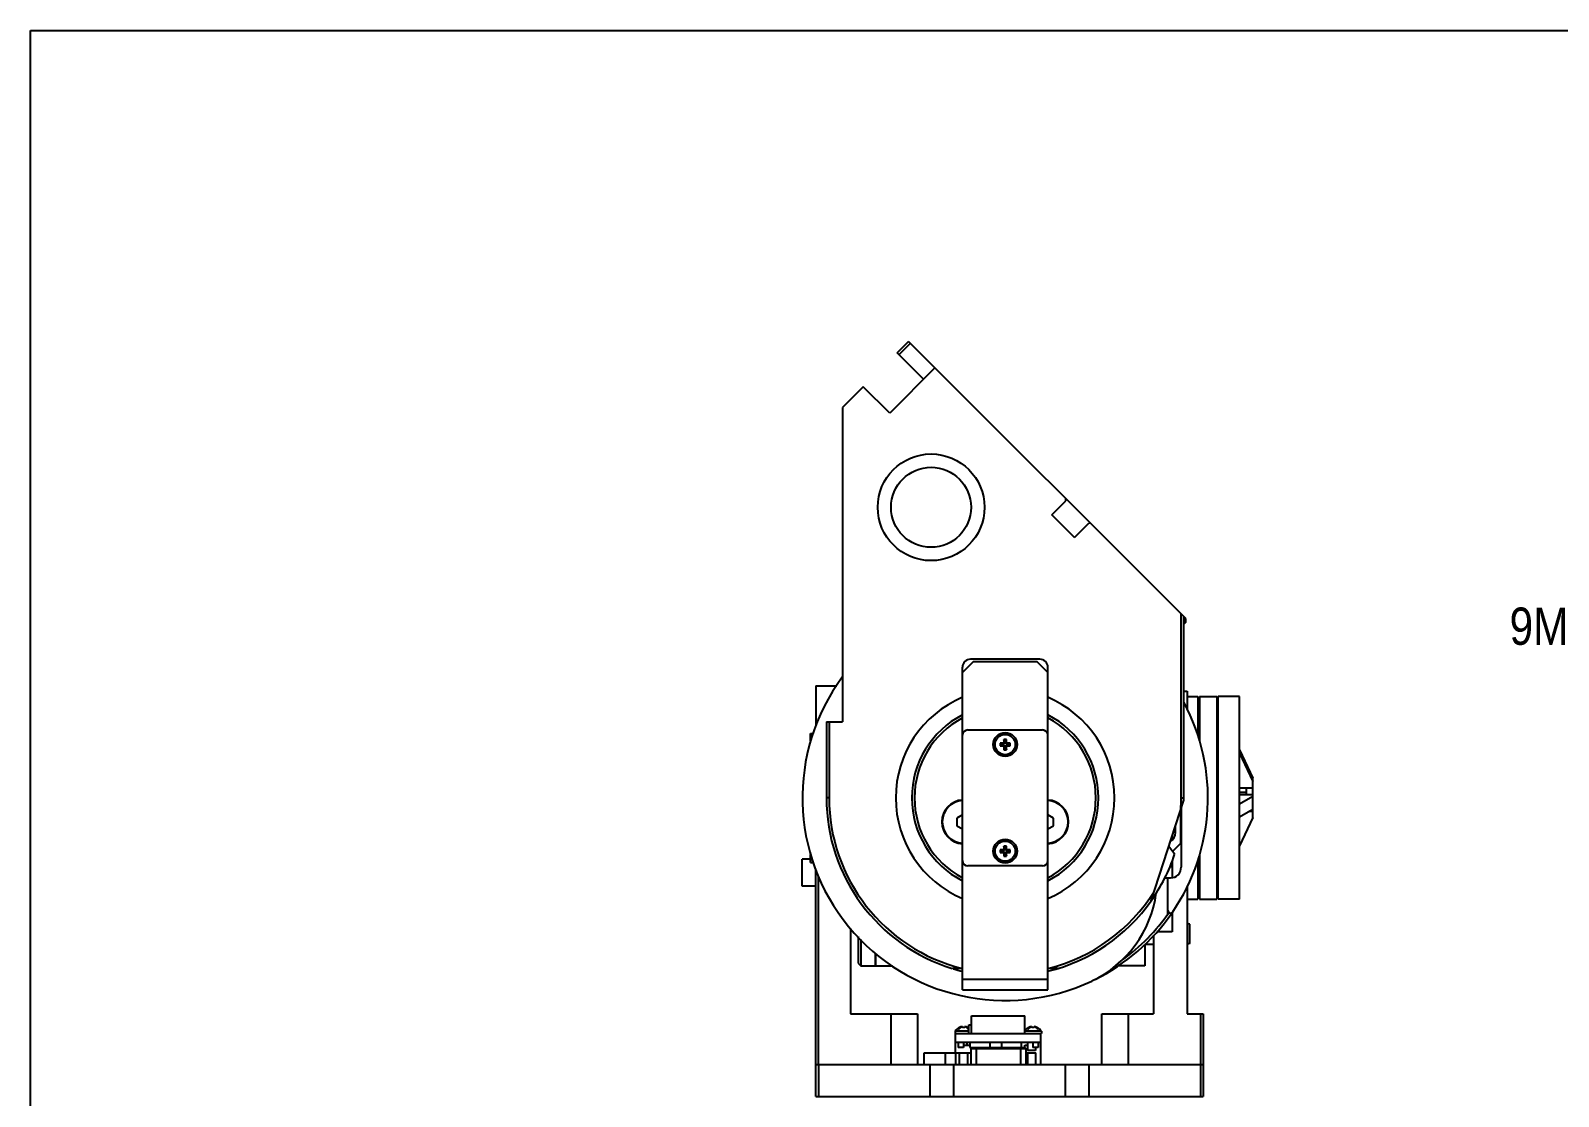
# Model space of a CAD drawing. Header units: millimetres. Extents: x 0 to 594, y 0 to 420.
# Drawn here: x 0 to 143.2, y 320 to 420 of the extents above; entities that cross this region are included whole.
import ezdxf

# ---------------------------------------------------------------- set-up
doc = ezdxf.new("R2010")
doc.units = ezdxf.units.MM
doc.header["$LTSCALE"] = 32.67
doc.layers.get('0').update_dxf_attribs({"linetype": 'CONTINUOUS'})
for name, color, linetype in [('AXIS', 7, 'CONTINUOUS'), ('COSMETIC', 7, 'CONTINUOUS'), ('NOTE', 7, 'CONTINUOUS')]:
    doc.layers.add(name, color=color, linetype=linetype)
doc.styles.add('TEXTSTYLE_2', font='txt', dxfattribs={"width": 0.85})

msp = doc.modelspace()

# ---------------------------------------------------------------- linework, layer by layer
at = {"color": 7, "linetype": 'CONTINUOUS'}
for p, q in [((0, 0), (0, 420)), ((0, 420), (594, 420)), ((81.22, 389.79), (82.28, 390.85)), ((83.7, 387.31), (81.22, 389.79)), ((81.4, 389.61), (82.46, 390.67)), ((108.27, 364.86), (82.28, 390.85)), ((84.76, 388.37), (80.52, 384.13)), ((78.04, 386.6), (76.09, 384.66)), ((80.52, 384.13), (78.04, 386.6)), ((76.09, 384.66), (76.09, 355.16)), ((95.72, 374.58), (97.04, 375.91)), ((97.04, 375.91), (97.04, 376.09)), ((97.84, 372.46), (95.72, 374.58)), ((97.84, 372.46), (99.17, 373.79)), ((99.34, 373.79), (99.17, 373.79)), ((107.84, 348.04), (107.84, 365.29)), ((108.09, 348.04), (108.09, 365.04)), ((108.27, 364.51), (108.09, 364.33)), ((108.27, 364.51), (108.27, 364.86)), ((94.59, 361.04), (88.09, 361.04)), ((88.34, 360.79), (87.34, 359.79)), ((87.34, 330.04), (87.34, 360.29)), ((94.34, 360.79), (88.34, 360.79)), ((95.34, 359.79), (94.34, 360.79)), ((95.34, 330.04), (95.34, 360.29)), ((73.61, 358.54), (73.61, 354.78)), ((73.61, 358.54), (75.56, 358.54)), ((108.09, 358.04), (108.39, 358.04)), ((108.39, 358.04), (108.39, 356.38)), ((109.54, 357.54), (109.54, 353.45)), ((109.54, 357.54), (111.17, 357.54)), ((111.17, 357.54), (111.17, 338.54)), ((111.29, 357.41), (111.17, 357.54)), ((74.59, 355.16), (74.59, 348.04)), ((74.59, 355.16), (76.09, 355.16)), ((74.84, 355.16), (74.84, 348.04)), ((109.54, 356.41), (109.39, 356.41)), ((109.54, 355.16), (109.39, 355.16)), ((73.11, 353.38), (73.11, 354.09)), ((73.11, 354.09), (73.36, 354.09)), ((87.84, 354.41), (94.84, 354.41)), ((109.54, 354.54), (109.39, 354.54)), ((90.87, 353.16), (90.87, 352.92)), ((91.22, 353.16), (90.87, 353.16)), ((91.11, 353.1), (90.87, 353.16)), ((91.11, 352.98), (90.87, 352.92)), ((90.87, 352.92), (91.22, 352.92)), ((91.11, 353.1), (91.11, 352.98)), ((91.28, 353.1), (91.11, 353.1)), ((91.11, 352.98), (91.28, 352.98)), ((91.22, 353.51), (91.22, 353.16)), ((91.28, 353.28), (91.22, 353.51)), ((91.46, 353.51), (91.22, 353.51)), ((91.28, 353.1), (91.22, 353.16)), ((91.28, 352.98), (91.22, 352.92)), ((91.22, 352.92), (91.22, 352.56)), ((91.28, 352.8), (91.22, 352.56)), ((91.22, 352.56), (91.46, 352.56)), ((91.28, 353.28), (91.28, 353.1)), ((91.4, 353.28), (91.28, 353.28)), ((91.28, 352.98), (91.28, 352.8)), ((91.28, 352.8), (91.4, 352.8)), ((91.4, 353.28), (91.46, 353.51)), ((91.4, 353.1), (91.4, 353.28)), ((91.4, 353.1), (91.46, 353.16)), ((91.58, 353.1), (91.4, 353.1)), ((91.4, 352.8), (91.4, 352.98)), ((91.4, 352.98), (91.46, 352.92)), ((91.4, 352.98), (91.58, 352.98)), ((91.4, 352.8), (91.46, 352.56)), ((91.46, 353.16), (91.46, 353.51)), ((91.82, 353.16), (91.46, 353.16)), ((91.46, 352.56), (91.46, 352.92)), ((91.46, 352.92), (91.82, 352.92)), ((91.58, 353.1), (91.82, 353.16)), ((91.58, 352.98), (91.58, 353.1)), ((91.58, 352.98), (91.82, 352.92)), ((91.82, 352.92), (91.82, 353.16)), ((113.29, 352.55), (114.54, 349.89)), ((113.29, 352.22), (114.54, 349.57)), ((114.54, 349.72), (114.53, 349.75)), ((114.54, 349.75), (114.53, 349.75)), ((114.54, 346.19), (114.54, 349.89)), ((74.84, 348.04), (74.59, 348.04)), ((107.84, 348.04), (108.09, 348.04)), ((113.29, 348.98), (114.54, 348.98)), ((113.94, 348.54), (113.29, 348.54)), ((113.29, 348.35), (114.54, 348.35)), ((113.29, 347.48), (114.54, 348.19)), ((113.94, 348.98), (113.94, 348.35)), ((105.03, 338.38), (108.09, 347.81)), ((107.79, 343.79), (107.79, 346.89)), ((107.84, 347.04), (107.84, 341.54)), ((113.29, 346.27), (114.54, 346.98)), ((114.54, 346.77), (114.18, 346.77)), ((114.54, 347.6), (114.53, 347.58)), ((114.54, 347.57), (114.53, 347.58)), ((114.54, 347.58), (114.53, 347.58)), ((87.34, 346.45), (86.82, 346.15)), ((86.82, 346.15), (86.82, 345.43)), ((86.82, 345.43), (87.34, 345.13)), ((95.86, 346.15), (95.34, 346.45)), ((95.34, 345.13), (95.86, 345.43)), ((95.86, 345.43), (95.86, 346.15)), ((107.29, 344.79), (107.29, 345.35)), ((114.54, 346.19), (113.29, 343.53)), ((106.99, 344.4), (106.99, 344.08)), ((107.04, 343.04), (107.79, 343.79)), ((72.31, 339.75), (72.31, 342.29)), ((73.11, 342.29), (72.31, 342.29)), ((73.11, 341.98), (73.11, 342.72)), ((90.87, 343.16), (90.87, 342.92)), ((91.22, 343.16), (90.87, 343.16)), ((91.11, 343.1), (90.87, 343.16)), ((91.11, 342.98), (90.87, 342.92)), ((90.87, 342.92), (91.22, 342.92)), ((91.11, 343.1), (91.11, 342.98)), ((91.28, 343.1), (91.11, 343.1)), ((91.11, 342.98), (91.28, 342.98)), ((91.22, 343.51), (91.22, 343.16)), ((91.28, 343.28), (91.22, 343.51)), ((91.46, 343.51), (91.22, 343.51)), ((91.28, 343.1), (91.22, 343.16)), ((91.28, 342.98), (91.22, 342.92)), ((91.22, 342.92), (91.22, 342.56)), ((91.28, 342.8), (91.22, 342.56)), ((91.22, 342.56), (91.46, 342.56)), ((91.28, 343.28), (91.28, 343.1)), ((91.4, 343.28), (91.28, 343.28)), ((91.28, 342.98), (91.28, 342.8)), ((91.28, 342.8), (91.4, 342.8)), ((91.4, 343.28), (91.46, 343.51)), ((91.4, 343.1), (91.4, 343.28)), ((91.4, 343.1), (91.46, 343.16)), ((91.58, 343.1), (91.4, 343.1)), ((91.4, 342.8), (91.4, 342.98)), ((91.4, 342.98), (91.46, 342.92)), ((91.4, 342.98), (91.58, 342.98)), ((91.4, 342.8), (91.46, 342.56)), ((91.46, 343.16), (91.46, 343.51)), ((91.82, 343.16), (91.46, 343.16)), ((91.46, 342.56), (91.46, 342.92)), ((91.46, 342.92), (91.82, 342.92)), ((91.58, 343.1), (91.82, 343.16)), ((91.58, 342.98), (91.58, 343.1)), ((91.58, 342.98), (91.82, 342.92)), ((91.82, 342.92), (91.82, 343.16)), ((107.23, 342.72), (106.68, 343.47)), ((107, 343.04), (107.04, 343.04)), ((109.54, 342.66), (109.54, 338.54)), ((73.11, 341.98), (73.38, 341.98)), ((73.61, 323.04), (73.61, 341.32)), ((94.84, 341.66), (87.84, 341.66)), ((106.77, 341.61), (106.99, 341.61)), ((106.99, 342.15), (106.99, 340.56)), ((109.54, 341.54), (109.39, 341.54)), ((109.54, 340.91), (109.39, 340.91)), ((73.61, 339.75), (72.31, 339.75)), ((73.86, 323.04), (73.86, 340.6)), ((106.31, 340.54), (106.84, 340.54)), ((106.59, 337.13), (106.59, 340.54)), ((108.39, 339.68), (108.39, 327.79)), ((109.54, 339.66), (109.39, 339.66)), ((109.54, 338.54), (111.17, 338.54)), ((111.29, 338.66), (111.17, 338.54)), ((106.99, 337.29), (106.99, 335.49)), ((76.86, 335.78), (76.86, 327.79)), ((105.24, 335.15), (105.24, 327.79)), ((106.99, 335.49), (105.56, 335.49)), ((108.64, 336.2), (108.39, 336.27)), ((108.64, 334.37), (108.64, 336.2)), ((77.55, 335.03), (77.55, 332.54)), ((77.8, 334.75), (77.8, 332.29)), ((104.44, 334.29), (104.44, 332.29)), ((105.24, 334.29), (104.44, 334.29)), ((108.64, 334.37), (108.39, 334.31)), ((77.55, 332.54), (77.8, 332.29)), ((77.8, 332.29), (79.2, 332.29)), ((87.34, 332.04), (86.39, 332.04)), ((87.34, 331.04), (95.34, 331.04)), ((96.3, 332.04), (95.34, 332.04)), ((87.34, 330.04), (95.34, 330.04)), ((76.86, 327.79), (83.11, 327.79)), ((80.61, 327.79), (80.61, 323.04)), ((83.11, 327.79), (83.11, 323.04)), ((87.01, 326.49), (87.01, 326.49)), ((87.33, 326.49), (87.32, 326.59)), ((87.56, 326.59), (87.55, 326.49)), ((87.88, 326.49), (87.88, 326.49)), ((87.94, 325.94), (87.94, 326.74)), ((87.94, 326.74), (88.19, 326.74)), ((88.19, 325.94), (88.19, 327.59)), ((88.19, 327.59), (93.19, 327.59)), ((93.19, 325.94), (93.19, 327.59)), ((93.51, 326.49), (93.51, 326.49)), ((93.83, 326.49), (93.82, 326.59)), ((94.06, 326.59), (94.05, 326.49)), ((94.38, 326.49), (94.38, 326.49)), ((100.39, 323.04), (100.39, 327.79)), ((100.39, 327.79), (105.24, 327.79)), ((102.89, 323.04), (102.89, 327.79)), ((108.39, 327.79), (109.89, 327.79)), ((109.64, 327.79), (109.64, 320.04)), ((109.89, 327.79), (109.89, 320.04)), ((86.64, 326.15), (86.64, 325.94)), ((87.94, 326.15), (86.64, 326.15)), ((86.64, 325.94), (94.74, 325.94)), ((86.69, 324.14), (86.69, 325.94)), ((86.69, 325.14), (94.69, 325.14)), ((86.94, 325.14), (86.94, 324.64)), ((87.44, 325.14), (87.44, 324.64)), ((87.76, 325.14), (87.76, 324.84)), ((88.04, 325.14), (88.04, 324.64)), ((89.89, 325.14), (89.89, 324.64)), ((90.99, 325.14), (90.99, 324.64)), ((92.84, 325.14), (92.84, 324.64)), ((94.74, 326.15), (93.19, 326.15)), ((93.44, 325.14), (93.44, 324.34)), ((93.94, 325.14), (93.94, 324.64)), ((94.44, 325.14), (94.44, 324.64)), ((94.69, 323.04), (94.69, 325.94)), ((94.74, 326.15), (94.74, 325.94)), ((73.59, 320.04), (73.59, 324.54)), ((73.59, 324.54), (73.61, 324.54)), ((73.59, 324.41), (73.61, 324.41)), ((83.74, 323.04), (83.74, 324.14)), ((83.74, 324.14), (88.12, 324.14)), ((85.75, 323.04), (85.75, 324.14)), ((86.72, 323.04), (86.72, 324.14)), ((87.44, 324.64), (86.94, 324.64)), ((87.06, 323.04), (87.06, 324.14)), ((87.44, 324.84), (88.04, 324.84)), ((87.82, 324.14), (87.82, 323.04)), ((88.04, 324.64), (93.17, 324.64)), ((88.22, 324.64), (88.12, 324.54)), ((88.12, 324.54), (88.12, 323.04)), ((88.12, 324.54), (93.27, 324.54)), ((88.19, 324.61), (88.19, 324.64)), ((88.62, 324.64), (88.62, 323.04)), ((92.77, 324.64), (92.77, 323.04)), ((93.17, 324.64), (93.27, 324.54)), ((93.19, 324.61), (93.19, 324.84)), ((93.19, 324.84), (93.44, 324.84)), ((93.27, 324.54), (93.27, 323.04)), ((93.27, 324.14), (94.2, 324.14)), ((94.19, 324.34), (93.44, 324.34)), ((93.47, 323.04), (93.47, 324.14)), ((94.44, 324.64), (93.94, 324.64)), ((94.19, 324.64), (94.19, 324.34)), ((94.2, 323.04), (94.2, 324.14)), ((73.59, 323.04), (109.89, 323.04)), ((73.84, 323.04), (73.84, 320.04)), ((84.3, 320.04), (84.3, 323.04)), ((86.52, 320.04), (86.52, 323.04)), ((96.98, 320.04), (96.98, 323.04)), ((99.21, 320.04), (99.21, 323.04)), ((73.59, 320.04), (109.89, 320.04))]:
    msp.add_line(p, q, dxfattribs=at)
for centre in [(91.34, 353.04), (91.34, 343.04)]:
    msp.add_circle(centre, 0.95, dxfattribs=at)
for centre, radius, start, end in [((88.09, 360.29), 0.75, 90, 180), ((94.59, 360.29), 0.75, 0, 90), ((91.34, 348.04), 19, 143.4906, 295.3051), ((91.34, 348.04), 10.25, 112.9697, 247.0303), ((91.34, 348.04), 10.25, 292.9697, 67.0303), ((91.34, 348.04), 19, 325.7578, 28.0567), ((91.34, 348.04), 8.75, 117.2734, 242.7342), ((91.34, 348.04), 8.5, 118.1225, 241.8568), ((91.34, 348.04), 8.75, 297.2734, 62.7342), ((91.34, 348.04), 8.5, 298.1225, 61.8568), ((87.84, 353.91), 0.5, 90, 180), ((94.84, 353.91), 0.5, 0, 90), ((91.34, 348.04), 16.75, 180, 252.7894), ((91.34, 348.04), 16.5, 180, 255.8588), ((91.34, 348.04), 16.5, 356.1412, 360), ((91.34, 348.04), 16.75, 359.2106, 360), ((87.45, 345.79), 2, 92.9557, 267.0443), ((95.24, 345.79), 2, 272.9557, 87.0443), ((106.29, 344.79), 1, 303.053, 360), ((91.34, 348.04), 16.75, 324.7927, 341.4906), ((87.84, 342.16), 0.5, 180, 270), ((94.84, 342.16), 0.5, 270, 360), ((106.84, 341.54), 1, 270, 360), ((91.34, 348.04), 16.75, 283.8479, 324.7894), ((91.34, 348.04), 16.5, 284.1412, 327.8588), ((94.89, 340.54), 10.7, 295.3051, 352.3978), ((91.34, 348.04), 19, 296.3365, 325.3479), ((91.34, 348.04), 18.75, 305.8857, 324.9939), ((106.84, 337.49), 0.25, 180, 325.7578), ((91.34, 348.04), 16.75, 253.2111, 256.1732), ((87.44, 325.66), 0.94, 117.7518, 148.3634), ((87.44, 325.65), 0.942, 113.2625, 117.4874), ((87.44, 325.65), 0.943, 97.2173, 113.2575), ((87.44, 325.49), 1.01, 83.7961, 96.2039), ((87.44, 325.65), 0.943, 66.7397, 82.7855), ((87.44, 325.65), 0.942, 62.5126, 66.7375), ((87.44, 325.66), 0.94, 57.774, 62.2482), ((93.94, 325.66), 0.94, 117.7518, 143.1272), ((93.94, 325.65), 0.942, 113.2625, 117.4874), ((93.94, 325.65), 0.943, 97.2173, 113.2575), ((93.94, 325.49), 1.01, 83.7961, 96.2039), ((93.94, 325.65), 0.943, 66.7397, 82.7855), ((93.94, 325.65), 0.942, 62.5126, 66.7375), ((93.94, 325.66), 0.94, 31.6366, 62.2482)]:
    msp.add_arc(centre, radius, start, end, dxfattribs=at)
at = {"layer": 'AXIS', "color": 7, "linetype": 'CONTINUOUS'}
for p, q in [((108.39, 357.54), (109.39, 357.54)), ((109.39, 357.54), (109.39, 353.89)), ((111.29, 338.54), (111.29, 357.54)), ((113.29, 357.54), (111.29, 357.54)), ((113.29, 338.54), (113.29, 357.54)), ((109.54, 354.54), (109.39, 354.54)), ((109.39, 342.16), (109.39, 338.54)), ((109.54, 341.54), (109.39, 341.54)), ((108.39, 338.54), (109.39, 338.54)), ((113.29, 338.54), (111.29, 338.54)), ((77.8, 332.29), (79.2, 332.29)), ((79.2, 332.29), (79.2, 333.48)), ((79.23, 332.29), (79.23, 333.45)), ((79.23, 332.29), (80.77, 332.29)), ((104.44, 332.29), (101.92, 332.29))]:
    msp.add_line(p, q, dxfattribs=at)
for centre, radius in [((84.4, 375.29), 5), ((84.4, 375.29), 3.75), ((91.34, 353.04), 1.12), ((91.34, 343.04), 1.12)]:
    msp.add_circle(centre, radius, dxfattribs=at)
for centre, start, end in [((87.45, 345.79), 92.8903, 267.1193), ((95.24, 345.79), 272.8903, 87.1193)]:
    msp.add_arc(centre, 2.05, start, end, dxfattribs=at)
at = {"layer": 'COSMETIC', "color": 7, "linetype": 'CONTINUOUS'}
for points in [[(86.97, 326.32), (86.97, 326.33), (86.98, 326.34), (86.99, 326.35), (87, 326.36), (87, 326.37), (87.01, 326.37), (87.01, 326.38), (87.02, 326.38), (87.02, 326.38), (87.02, 326.38), (87.02, 326.39), (87.02, 326.39), (87.02, 326.39), (87.03, 326.4), (87.04, 326.4), (87.04, 326.41), (87.05, 326.42), (87.06, 326.43), (87.06, 326.43), (87.07, 326.44), (87.07, 326.44), (87.07, 326.44), (87.07, 326.44), (87.07, 326.44), (87.07, 326.44), (87.08, 326.45), (87.08, 326.45), (87.09, 326.45), (87.09, 326.46), (87.1, 326.46), (87.11, 326.47), (87.11, 326.48), (87.12, 326.48), (87.12, 326.48), (87.12, 326.49), (87.13, 326.49), (87.13, 326.49), (87.13, 326.49), (87.13, 326.49), (87.13, 326.49), (87.13, 326.49), (87.13, 326.49), (87.14, 326.5), (87.14, 326.5), (87.14, 326.5), (87.15, 326.5), (87.16, 326.51), (87.16, 326.51), (87.17, 326.52), (87.18, 326.52), (87.18, 326.53), (87.19, 326.53), (87.19, 326.53), (87.19, 326.53), (87.19, 326.53), (87.19, 326.53), (87.19, 326.53), (87.2, 326.53), (87.2, 326.54), (87.21, 326.54), (87.21, 326.54), (87.22, 326.55), (87.23, 326.55), (87.24, 326.56), (87.25, 326.56), (87.25, 326.56), (87.25, 326.56), (87.26, 326.56), (87.26, 326.56), (87.26, 326.56), (87.26, 326.57), (87.26, 326.57), (87.27, 326.57), (87.27, 326.57), (87.28, 326.57), (87.29, 326.57), (87.3, 326.58), (87.32, 326.58), (87.32, 326.59)], [(87.92, 326.32), (87.91, 326.33), (87.9, 326.34), (87.89, 326.35), (87.89, 326.36), (87.88, 326.37), (87.88, 326.37), (87.87, 326.38), (87.87, 326.38), (87.87, 326.38), (87.87, 326.38), (87.87, 326.39), (87.86, 326.39), (87.86, 326.39), (87.86, 326.4), (87.85, 326.4), (87.84, 326.41), (87.83, 326.42), (87.83, 326.43), (87.82, 326.43), (87.82, 326.44), (87.82, 326.44), (87.82, 326.44), (87.81, 326.44), (87.81, 326.44), (87.81, 326.44), (87.81, 326.45), (87.81, 326.45), (87.8, 326.45), (87.79, 326.46), (87.79, 326.46), (87.78, 326.47), (87.77, 326.48), (87.77, 326.48), (87.76, 326.48), (87.76, 326.49), (87.76, 326.49), (87.76, 326.49), (87.76, 326.49), (87.76, 326.49), (87.75, 326.49), (87.75, 326.49), (87.75, 326.49), (87.75, 326.5), (87.75, 326.5), (87.74, 326.5), (87.74, 326.5), (87.73, 326.51), (87.72, 326.51), (87.72, 326.52), (87.71, 326.52), (87.7, 326.53), (87.7, 326.53), (87.7, 326.53), (87.7, 326.53), (87.69, 326.53), (87.69, 326.53), (87.69, 326.53), (87.69, 326.53), (87.68, 326.54), (87.68, 326.54), (87.67, 326.54), (87.66, 326.55), (87.65, 326.55), (87.64, 326.56), (87.64, 326.56), (87.63, 326.56), (87.63, 326.56), (87.63, 326.56), (87.63, 326.56), (87.63, 326.56), (87.63, 326.57), (87.62, 326.57), (87.62, 326.57), (87.61, 326.57), (87.61, 326.57), (87.6, 326.57), (87.58, 326.58), (87.57, 326.58), (87.56, 326.59)], [(93.47, 326.32), (93.47, 326.33), (93.48, 326.34), (93.49, 326.35), (93.5, 326.36), (93.5, 326.37), (93.51, 326.37), (93.51, 326.38), (93.52, 326.38), (93.52, 326.38), (93.52, 326.38), (93.52, 326.39), (93.52, 326.39), (93.52, 326.39), (93.53, 326.4), (93.54, 326.4), (93.54, 326.41), (93.55, 326.42), (93.56, 326.43), (93.56, 326.43), (93.57, 326.44), (93.57, 326.44), (93.57, 326.44), (93.57, 326.44), (93.57, 326.44), (93.57, 326.44), (93.58, 326.45), (93.58, 326.45), (93.59, 326.45), (93.59, 326.46), (93.6, 326.46), (93.61, 326.47), (93.61, 326.48), (93.62, 326.48), (93.62, 326.48), (93.62, 326.49), (93.63, 326.49), (93.63, 326.49), (93.63, 326.49), (93.63, 326.49), (93.63, 326.49), (93.63, 326.49), (93.63, 326.49), (93.64, 326.5), (93.64, 326.5), (93.64, 326.5), (93.65, 326.5), (93.66, 326.51), (93.66, 326.51), (93.67, 326.52), (93.68, 326.52), (93.68, 326.53), (93.69, 326.53), (93.69, 326.53), (93.69, 326.53), (93.69, 326.53), (93.69, 326.53), (93.69, 326.53), (93.7, 326.53), (93.7, 326.54), (93.71, 326.54), (93.71, 326.54), (93.72, 326.55), (93.73, 326.55), (93.74, 326.56), (93.75, 326.56), (93.75, 326.56), (93.75, 326.56), (93.76, 326.56), (93.76, 326.56), (93.76, 326.56), (93.76, 326.57), (93.76, 326.57), (93.77, 326.57), (93.77, 326.57), (93.78, 326.57), (93.79, 326.57), (93.8, 326.58), (93.82, 326.58), (93.82, 326.59)], [(94.42, 326.32), (94.41, 326.33), (94.4, 326.34), (94.39, 326.35), (94.39, 326.36), (94.38, 326.37), (94.38, 326.37), (94.37, 326.38), (94.37, 326.38), (94.37, 326.38), (94.37, 326.38), (94.37, 326.39), (94.36, 326.39), (94.36, 326.39), (94.36, 326.4), (94.35, 326.4), (94.34, 326.41), (94.33, 326.42), (94.33, 326.43), (94.32, 326.43), (94.32, 326.44), (94.32, 326.44), (94.32, 326.44), (94.31, 326.44), (94.31, 326.44), (94.31, 326.44), (94.31, 326.45), (94.31, 326.45), (94.3, 326.45), (94.29, 326.46), (94.29, 326.46), (94.28, 326.47), (94.27, 326.48), (94.27, 326.48), (94.26, 326.48), (94.26, 326.49), (94.26, 326.49), (94.26, 326.49), (94.26, 326.49), (94.26, 326.49), (94.25, 326.49), (94.25, 326.49), (94.25, 326.49), (94.25, 326.5), (94.25, 326.5), (94.24, 326.5), (94.24, 326.5), (94.23, 326.51), (94.22, 326.51), (94.22, 326.52), (94.21, 326.52), (94.2, 326.53), (94.2, 326.53), (94.2, 326.53), (94.2, 326.53), (94.19, 326.53), (94.19, 326.53), (94.19, 326.53), (94.19, 326.53), (94.18, 326.54), (94.18, 326.54), (94.17, 326.54), (94.16, 326.55), (94.15, 326.55), (94.14, 326.56), (94.14, 326.56), (94.13, 326.56), (94.13, 326.56), (94.13, 326.56), (94.13, 326.56), (94.13, 326.56), (94.13, 326.57), (94.12, 326.57), (94.12, 326.57), (94.11, 326.57), (94.11, 326.57), (94.1, 326.57), (94.08, 326.58), (94.07, 326.58), (94.06, 326.59)]]:
    msp.add_open_spline(points, degree=3, knots=[0, 0, 0, 0, 0.0625, 0.09375, 0.109375, 0.125, 0.140625, 0.15625, 0.160156, 0.164062, 0.167969, 0.171875, 0.179688, 0.1875, 0.203125, 0.21875, 0.25, 0.28125, 0.296875, 0.3125, 0.320312, 0.328125, 0.332031, 0.333984, 0.335938, 0.339844, 0.34375, 0.359375, 0.375, 0.390625, 0.40625, 0.4375, 0.453125, 0.46875, 0.476562, 0.484375, 0.492188, 0.496094, 0.498047, 0.5, 0.501953, 0.503906, 0.507812, 0.515625, 0.523438, 0.53125, 0.546875, 0.5625, 0.59375, 0.609375, 0.625, 0.640625, 0.65625, 0.660156, 0.664062, 0.666016, 0.667969, 0.671875, 0.679688, 0.6875, 0.703125, 0.71875, 0.75, 0.78125, 0.796875, 0.8125, 0.820312, 0.828125, 0.832031, 0.833984, 0.835938, 0.839844, 0.84375, 0.859375, 0.875, 0.890625, 0.90625, 0.9375, 1, 1, 1, 1], dxfattribs=at)

# ---------------------------------------------------------------- texts
at = {"layer": 'NOTE', "color": 2, "linetype": 'CONTINUOUS', "insert": (138.61, 365.89), "char_height": 3.5, "width": 11.1562, "attachment_point": 1, "line_spacing_factor": 0.9, "style": 'TEXTSTYLE_2'}
msp.add_mtext('9M1', dxfattribs=at)

doc.saveas('drawing.dxf')
